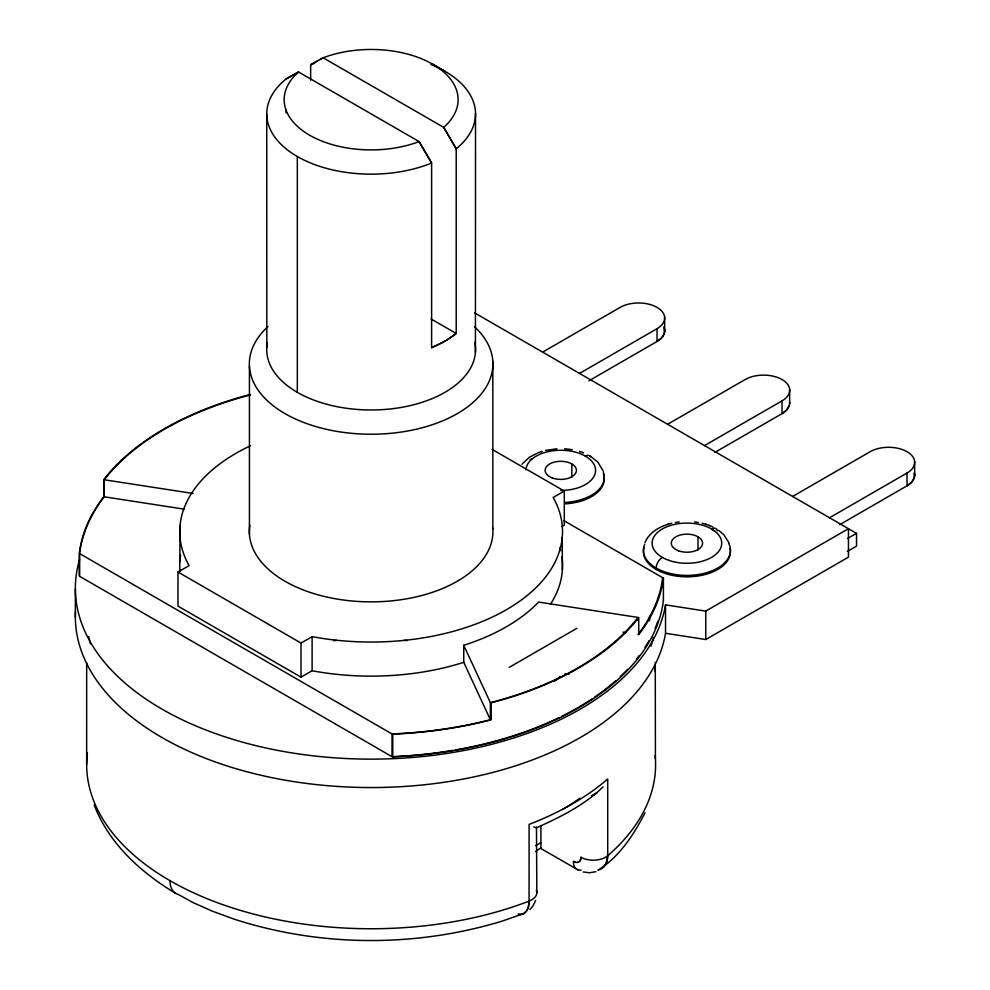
<?xml version="1.0" encoding="UTF-8"?>
<svg xmlns="http://www.w3.org/2000/svg" width="990" height="990" viewBox="0 0 990 990"><rect width="100%" height="100%" fill="white"/><g stroke="black" fill="none" stroke-linecap="round" stroke-linejoin="round"><path stroke-width="1.49" d="M86.662 764.527L86.675 662.768M475.435 352.205L475.522 113.541M169.983 880.654A27.831 16.075 -60 0 0 178.101 894.354L193.223 902.657L212.021 911.023L234.11 919.141C320.438 947.096 415.503 947.554 502.252 921.071L523.957 913.51L527.002 910.392L528.326 907.236L529.081 901.11L529.093 824.398A284.464 164.229 0 0 0 607.712 779.006L607.712 855.719C607.971 861.968 604.407 868.886 597.873 870.198C619.146 857.34 633.835 834.57 645.034 812.79M536.827 892.757L536.481 827.034M540.911 847.799L535.615 851.586M179.883 561.516L180.019 525.715M536.271 890.245A17.399 10.048 0 0 1 529.081 901.11C529.551 907.285 525.851 915.874 518.389 914.265M655.157 755.432A284.464 164.229 0 0 1 607.712 855.719L606.016 863.713L603.95 866.72M535.627 900.479L532.88 906.11L529.885 909.562M644.923 542.743C649.304 531.791 660.875 525.851 671.765 523.24M789.364 405.343L786.84 409.823L782.038 413.634L714.867 452.418M521.953 464.223L529.13 457.442L538.028 452.776M603.058 786.877C584.372 805.254 560.154 817.183 536.456 827.826L533.796 826.873M593.344 795.032L596.822 792.978L591.562 795.75M542.631 352.131L620.136 307.383A26.099 15.073 0 0 1 657.038 307.383A26.099 15.073 0 0 1 657.038 328.692L657.038 341.476L588.889 380.828M250.47 394.886A292.298 168.758 0 0 0 104.259 479.754L104.259 496.794A292.298 168.758 0 0 0 79.584 553.583L392.028 733.961A292.298 168.758 0 0 0 490.372 719.718L463.741 662.335A191.379 110.496 0 0 1 312.11 670.75L301.01 677.16L177.977 606.128L177.977 572.034L189.078 565.624A191.379 110.496 0 0 1 250.482 445.772M579.534 373.44L657.038 328.692M667.619 424.289L745.136 379.541A26.099 15.073 0 0 1 782.038 379.541A26.099 15.073 0 0 1 782.038 400.851L782.038 413.634A26.099 15.073 0 0 0 789.649 402.2M177.977 572.034L301.01 643.054L312.11 636.657A191.379 110.496 0 0 0 506.459 609.679A191.379 110.496 0 0 0 553.187 497.463L564.288 491.065L564.288 525.158L561.813 526.581M704.534 445.599L782.038 400.851M792.619 496.46L870.123 451.712A26.099 15.073 0 0 1 907.038 451.712A26.099 15.073 0 0 1 907.038 473.022L907.038 485.805L839.854 524.589M509.207 667.371L576.873 628.316M829.521 517.77L907.038 473.022M79.645 559.399A295.775 170.763 0 0 0 331.724 757.61A295.775 170.763 0 0 0 665.527 604.878L705.759 611.102L848.467 528.71L848.467 557.123L705.759 639.515L665.527 633.291A295.775 170.763 0 0 1 352.18 787.199A295.775 170.763 0 0 1 75.5 611.412M847.452 538.585L856.523 533.35L856.523 546.134L847.279 551.467M535.59 845.72L540.911 842.651M316.899 61.269L310.65 64.771L310.65 80.165M297.322 392.325L297.322 156.507A104.395 60.266 0 0 1 286.048 78.977L298.559 71.998L419.104 141.582L431.615 163.016L431.615 347.688L444.943 341.191L456.217 333.482L456.217 148.809A104.395 60.266 0 0 0 430.935 64.498M286.048 78.977L298.559 71.998A86.996 50.23 0 0 0 309.623 135.197A86.996 50.23 0 0 0 419.104 141.582L431.615 163.016A104.395 60.266 0 0 1 297.322 156.507M320.03 59.524L323.161 57.791A86.996 50.23 0 0 1 432.642 64.177L444.943 71.28M538.758 452.529L542.099 451.378L541.481 451.589M667.631 524.415L668.25 524.205M595.906 871.67L589.52 872.759L583.221 871.955M545.614 450.413L556.9 448.779M675.428 522.485L679.202 521.94M564.807 673.98L569.411 673.856M564.659 448.779L572.282 449.658M694.658 521.94L698.433 522.485M104.259 479.754L193.112 493.49M104.259 496.794L184.066 509.145M638.005 620.272L638.005 617.438L538.622 602.056A191.379 110.496 0 0 1 463.741 645.294L463.741 662.335M622.945 632.152L625.952 632.622M702.096 523.24L706.229 524.415M580.078 451.589L579.459 451.378L583.531 452.776L582.801 452.529M708.951 525.356L712.911 526.989M705.61 524.205L709.682 525.603M581.179 870.136A17.399 10.048 -60 0 1 573.408 861.411L574.868 862.092A10.704 6.175 60 0 0 578.16 862.24M577.801 869.765L540.911 848.529L540.911 825.672M474.47 312.778L856.523 533.35M431.071 318.966L456.217 333.482A104.395 60.266 0 0 1 431.615 347.688M492.067 449.373L564.288 491.065M563.879 520.653L662.681 577.702L662.681 586.798M452.764 750.408A292.298 168.758 0 0 1 392.028 756.694L79.584 576.304L79.584 553.583M589.731 455.722L597.849 462.07L603.281 471.19M175.75 893.401C141.063 872.71 108.826 843.567 94.211 805.019M718.579 530.269L723.999 534.909L728.937 542.743M463.741 645.294L490.372 702.665L490.372 719.718M562.246 537.372L562.382 569.757M655.281 662.459L655.417 758.625M266.743 114.246L266.83 347.218M914.636 461.575L914.636 475.943M789.649 389.417L789.649 403.772M705.759 611.102L705.759 639.515M698 536.79L698 549.957M665.527 604.878L665.527 633.291M664.649 317.246L664.649 331.613M664.364 328.47L664.364 333.172L661.84 337.664L657.038 341.476A26.099 15.073 0 0 0 663.795 326.923M656.172 569.46L656.172 568.05A8.7 5.024 -60 0 1 662.322 557.395M649.576 616.25L649.576 620.656M571.849 463.964L571.849 477.118M492.834 361.288L492.834 528.92M392.028 733.961L392.028 756.694M312.11 636.657L312.11 670.75M301.01 643.054L301.01 677.16M286.048 109.754L286.048 112.835M249.431 366.548L249.431 534.179M79.336 575.883L79.336 553.15A292.298 168.758 0 0 1 104.012 496.374L104.012 479.321A292.298 168.758 0 0 1 250.222 394.466M75.364 588.939L75.364 617.339M492.797 528.301A121.795 70.315 0 0 1 368.416 601.846A121.795 70.315 0 0 1 249.851 525.17M474.717 342.255A104.395 60.266 0 0 1 371.399 409.984A104.395 60.266 0 0 1 267.473 342.552M474.557 326.787A121.795 70.315 0 0 1 450.289 417.359A121.795 70.315 0 0 1 291.543 417.137A121.795 70.315 0 0 1 268.005 326.502M638.005 617.438A292.298 168.758 0 0 1 490.372 702.665M657.805 621.312A292.298 168.758 0 0 1 655.083 628.39M649.032 640.679A292.298 168.758 0 0 1 644.985 647.361M639.243 655.578A292.298 168.758 0 0 1 636.545 659.055M627.66 669.252A292.298 168.758 0 0 1 620.346 676.541M615.879 680.625A292.298 168.758 0 0 1 594.495 697.22M592.032 698.878A292.298 168.758 0 0 1 579.15 706.922M577.814 707.702A292.298 168.758 0 0 1 561.862 716.253M559.09 717.601A292.298 168.758 0 0 1 455.734 749.9M662.681 577.702A292.298 168.758 0 0 1 638.005 634.479M561.912 556.85A191.379 110.496 0 0 1 550.502 604.185M180.019 571.564A191.379 110.496 0 0 1 180.626 555.068M559.969 547.656A191.379 110.496 0 0 1 560.748 550.638M607.712 855.719A17.399 10.048 0 0 1 580.932 857.241A10.296 5.94 60 0 1 579.645 861.263M580.932 857.241A10.271 5.928 60 0 1 580.029 860.768A10.482 6.051 60 0 1 577.566 862.401M529.093 901.11A284.464 164.229 0 0 1 228.121 906.494A284.464 164.229 0 0 1 87.392 752.808M575.574 862.302A10.89 6.287 60 0 1 573.408 861.411M579.868 798.2A267.065 154.192 0 0 1 562.444 809.597M523.957 913.51A27.98 14.108 66.2 0 1 518.389 914.29M560.13 676.405A27.831 16.075 -60 0 1 554.784 681.083M653.326 637.473A284.464 164.229 0 0 1 651.024 646.099M90.573 643.921A284.464 164.229 0 0 1 88.716 636.483M654.996 668.621A284.464 164.229 0 0 1 655.281 671.505M333.618 640.679A256.633 148.166 0 0 1 336.538 640.443M404.267 640.332A256.633 148.166 0 0 1 407.187 640.555M432.642 64.177A86.996 50.23 0 0 1 443.706 127.376L456.217 148.809L443.706 127.376L323.161 57.791L310.65 64.771A104.395 60.266 0 0 1 314.696 63.187M603.405 472.44A43.498 25.109 0 0 1 564.745 502.462M530.021 459.694A43.498 25.109 0 0 1 532.1 458.58M585.387 456.143A8.7 5.024 -60 0 1 590.708 456.625M525.987 469.904A34.799 20.085 0 0 1 561.305 450.264A34.799 20.085 0 0 1 595.572 470.51A34.799 20.085 0 0 1 560.773 490.446M728.553 543.003A43.498 25.109 0 0 1 688.174 575.388A43.498 25.109 0 0 1 644.651 544.376M712.268 529.873A43.498 25.109 0 0 1 714.52 530.875M711.538 528.982A8.7 5.024 -60 0 1 717.478 530.813M730.076 548.51A43.498 25.109 0 0 1 686.132 576.824A43.498 25.109 0 0 1 644.02 547.594M603.405 473.864A43.498 25.109 0 0 1 564.745 503.885M914.352 477.502L911.827 481.994L907.038 485.805A26.099 15.073 0 0 0 914.352 472.799L914.352 477.502M663.411 600.571L663.411 577.838A292.298 168.758 0 0 1 638.736 634.627L638.736 617.574A292.298 168.758 0 0 1 491.102 702.813L491.102 719.854A292.298 168.758 0 0 1 392.758 734.11L392.758 756.83A292.298 168.758 0 0 0 663.411 600.571M668.856 560.352A34.799 20.085 0 0 0 721.722 543.634A34.799 20.085 0 0 0 670.205 525.566A34.799 20.085 0 0 0 668.856 560.352M678.398 550.762A15.654 9.046 0 0 0 702.566 543.659A15.654 9.046 0 0 0 679.821 535.132A15.654 9.046 0 0 0 678.398 550.762M552.247 477.935A15.654 9.046 0 0 0 576.415 470.832A15.654 9.046 0 0 0 553.67 462.293A15.654 9.046 0 0 0 552.247 477.935"/></g></svg>
